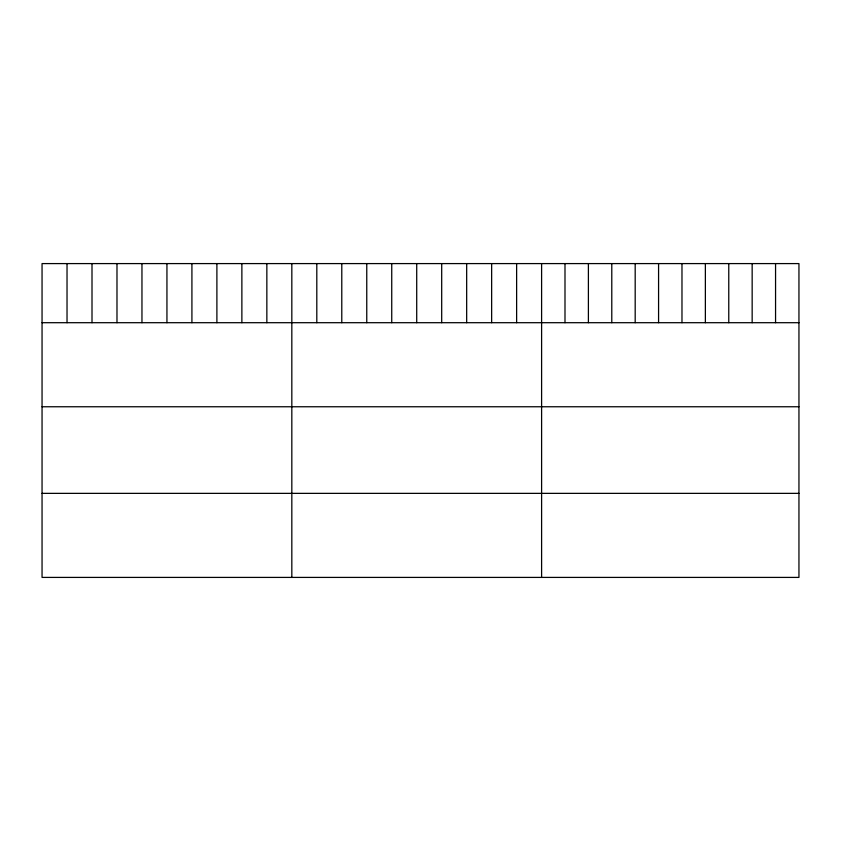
<?xml version="1.0" encoding="UTF-8"?>
<svg xmlns="http://www.w3.org/2000/svg" width="841" height="841" viewBox="0 0 841 841"><rect width="100%" height="100%" fill="white"/><g stroke="black" fill="none" stroke-linecap="round" stroke-linejoin="round"><path stroke-width="1.26" d="M798.95 322.702L798.95 577.41L42.05 577.41L42.05 263.59L798.95 263.59L798.95 322.702L42.05 322.702M42.05 406.76L798.95 406.76M42.05 493.362L798.95 493.362M775.56 263.59L775.56 322.702M752.159 263.59L752.159 322.702M728.769 263.59L728.769 322.702M705.368 263.59L705.368 322.702M681.977 263.59L681.977 322.702M658.577 263.59L658.577 322.702M635.186 263.59L635.186 322.702M611.785 263.59L611.785 322.702M588.395 263.59L588.395 322.702M564.994 263.59L564.994 322.702M541.604 263.59L541.604 577.41M516.626 263.59L516.626 322.702M491.649 263.59L491.649 322.702M466.671 263.59L466.671 322.702M441.693 263.59L441.693 322.702M416.715 263.59L416.715 322.702M391.738 263.59L391.738 322.702M366.76 263.59L366.76 322.702M341.782 263.59L341.782 322.702M316.805 263.59L316.805 322.702M291.827 263.59L291.827 577.41M266.849 263.59L266.849 322.702M241.872 263.59L241.872 322.702M216.894 263.59L216.894 322.702M191.916 263.59L191.916 322.702M166.939 263.59L166.939 322.702M141.961 263.59L141.961 322.702M116.983 263.59L116.983 322.702M92.005 263.59L92.005 322.702M67.028 263.59L67.028 322.702"/></g></svg>
